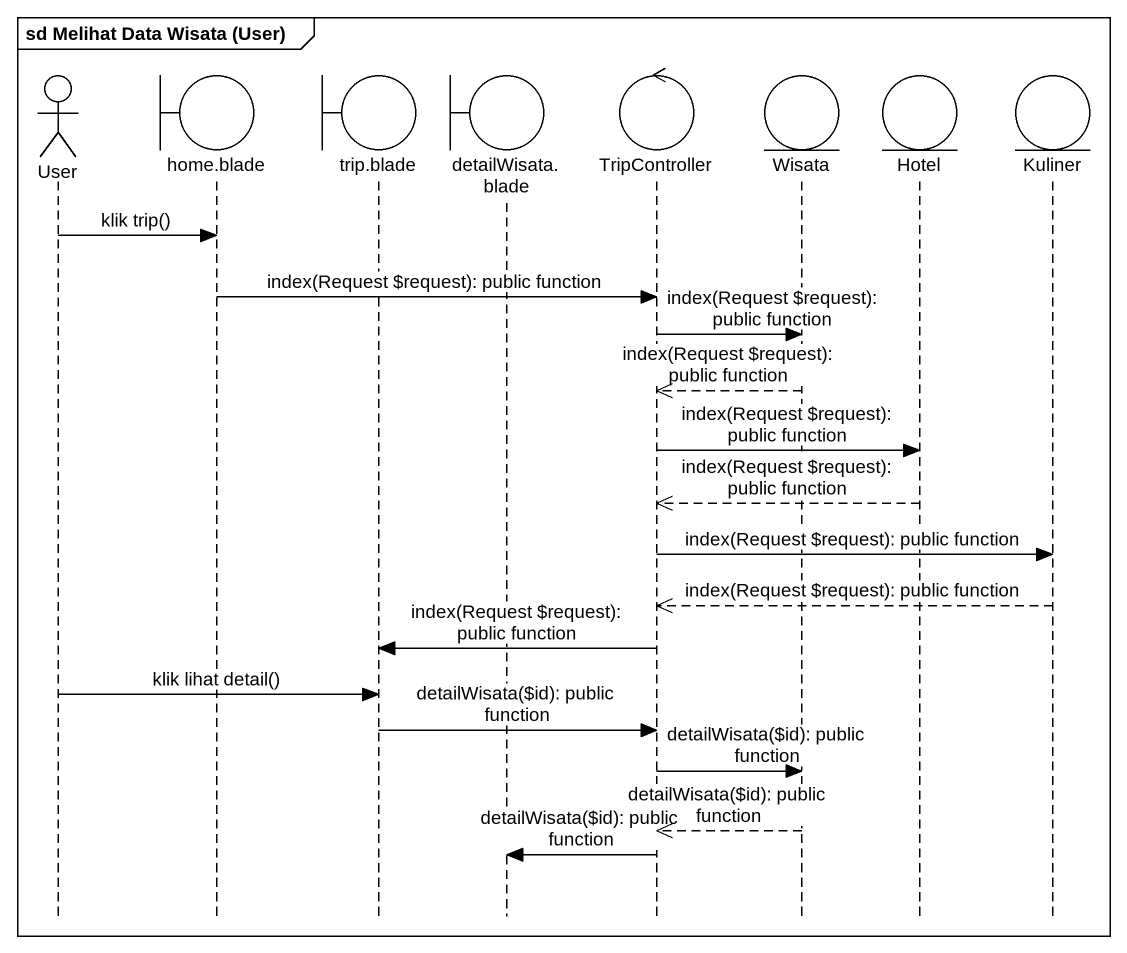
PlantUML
@startuml
mainframe sd Melihat Data Wisata (User)
hide footbox
actor User
boundary "home.blade" as home_blade
boundary "trip.blade" as trip_blade
boundary "detailWisata.blade" as detailWisata_blade
control TripController
entity Wisata
entity Hotel
entity Kuliner

User -> home_blade : klik trip()
home_blade -> TripController : index(Request ~$request): public function
TripController -> Wisata : index(Request ~$request): public function
Wisata -->> TripController : index(Request ~$request): public function
TripController -> Hotel : index(Request ~$request): public function
Hotel -->> TripController : index(Request ~$request): public function
TripController -> Kuliner : index(Request ~$request): public function
Kuliner -->> TripController : index(Request ~$request): public function
TripController -> trip_blade : index(Request ~$request): public function
User -> trip_blade : klik lihat detail()
trip_blade -> TripController : detailWisata(~$id): public function
TripController -> Wisata : detailWisata(~$id): public function
Wisata -->> TripController : detailWisata(~$id): public function
TripController -> detailWisata_blade : detailWisata(~$id): public function
@enduml
